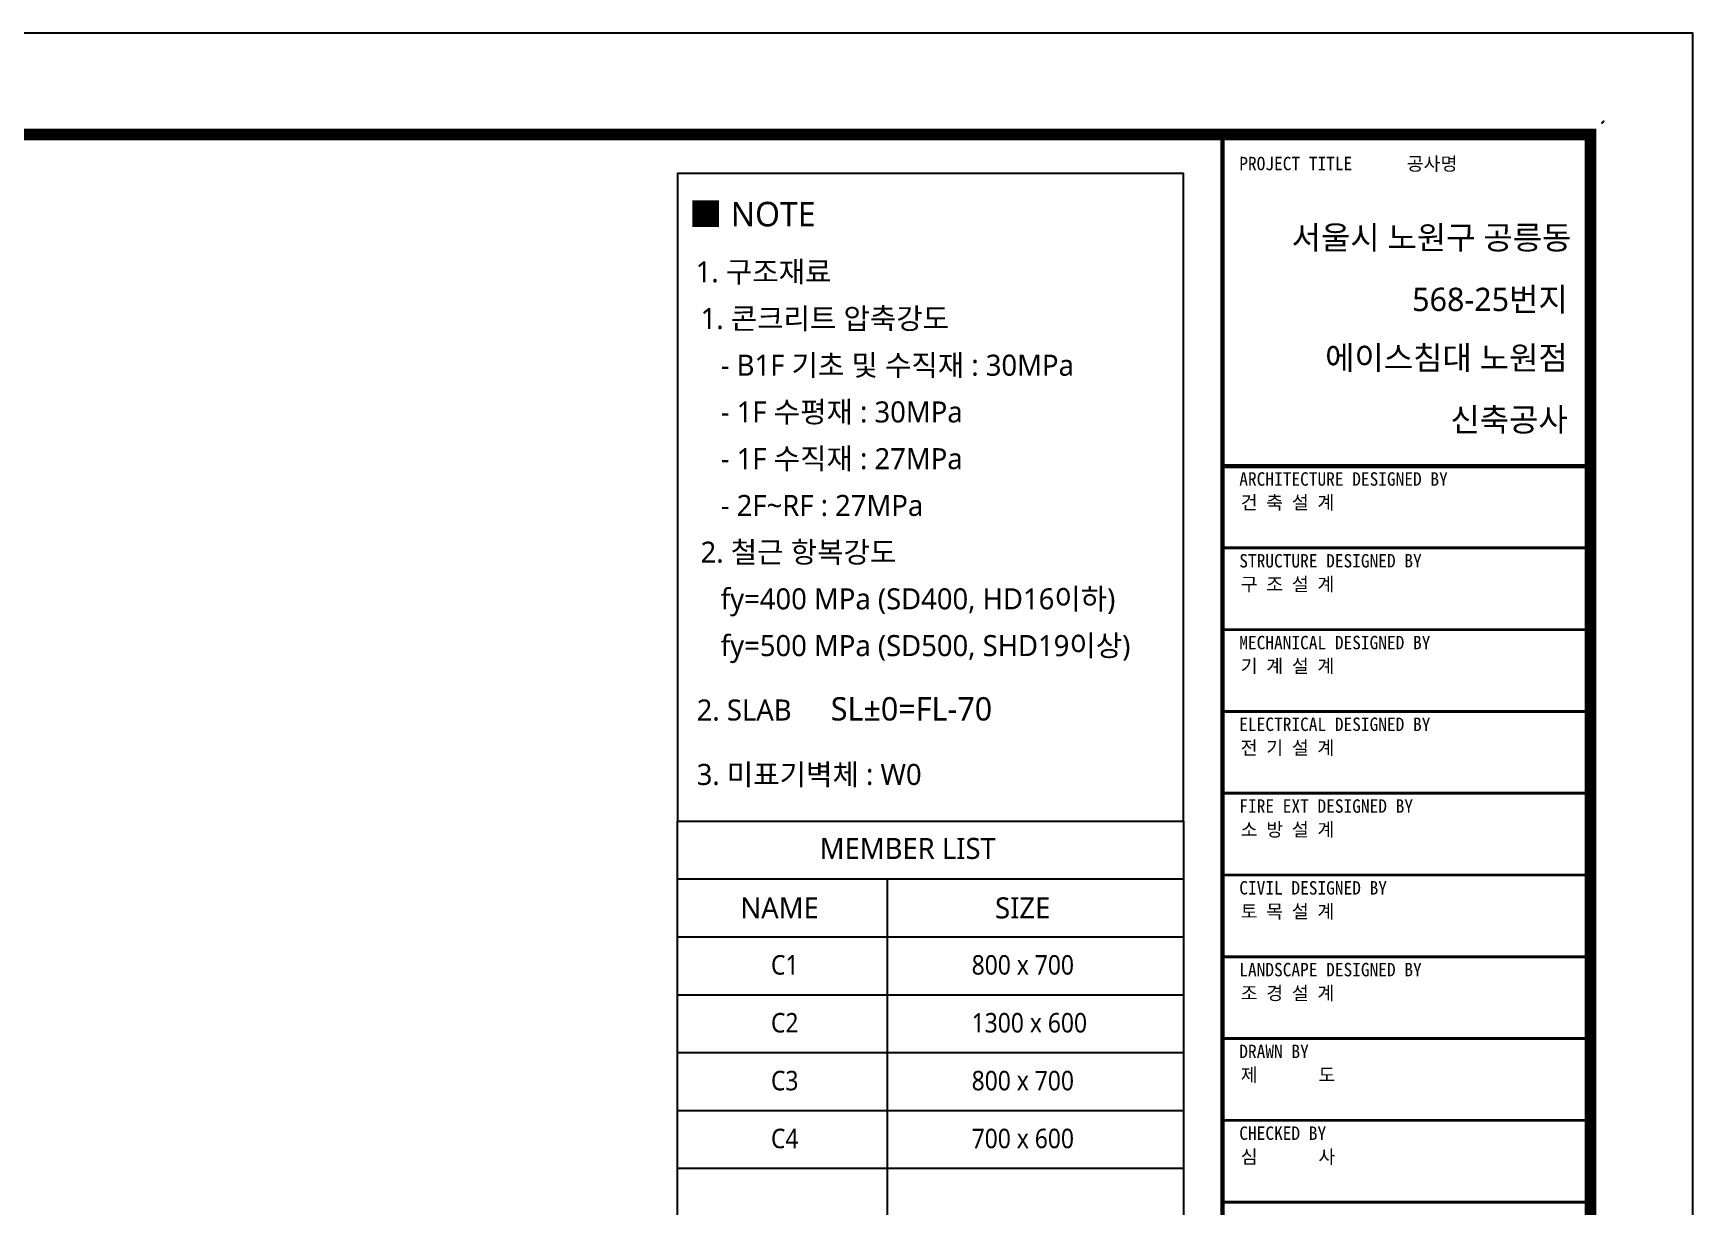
# Model space of a CAD drawing. Header units: millimetres. Extents: x 315000 to 378000, y 0 to 44550.
# Drawn here: x 356702 to 378000, y 29495 to 44550 of the extents above; entities that cross this region are included whole.
import ezdxf
from ezdxf.enums import TextEntityAlignment as Align

# ---------------------------------------------------------------- set-up
doc = ezdxf.new("R2010")
doc.units = ezdxf.units.MM
doc.header["$LTSCALE"] = 100
for name, color, linetype in [('A-TITLE', 2, 'Continuous'), ('FOR', 4, 'Continuous'), ('sdfsdf$0$TEXT', 3, 'Continuous'), ('SYM', 7, 'Continuous'), ('TEXT', 7, 'Continuous'), ('ZC301', 7, 'Continuous'), ('새로운 블럭$0$FOR', 4, 'Continuous')]:
    doc.layers.add(name, color=color, linetype=linetype)
doc.styles.add('돋음체', font='')
doc.styles.add('맑은 고딕', font='')
doc.styles.add('맑은고딕', font='')
doc.styles.add('새로운 블럭$0$돋음체', font='')
doc.styles.get('돋음체').set_extended_font_data('DotumChe')
doc.styles.get('맑은 고딕').set_extended_font_data('Malgun Gothic')
doc.styles.get('맑은고딕').set_extended_font_data('Malgun Gothic')
doc.styles.get('새로운 블럭$0$돋음체').set_extended_font_data('DotumChe')

# ---------------------------------------------------------------- blocks, each defined once
blk = doc.blocks.new('A$C0DB842BB')
for p in [(61838, 43400), (61852, 43414)]:
    blk.add_point(p)
at = {"layer": 'FOR', "color": 1}
blk.add_lwpolyline([(63000, 0), (63000, 44550), (0, 44550), (0, 0)], close=True, dxfattribs=at)
at = {"layer": 'FOR', "color": 7, "const_width": 150}
blk.add_lwpolyline([(61688, 43250), (2187, 43250), (2187, 1750), (61688, 1750)], close=True, dxfattribs=at)
at = {"layer": 'FOR', "color": 7}
for points, const_width in [([(56963, 1750), (56963, 43250)], 56.2), ([(56963, 38992), (61688, 38992)], 56.2), ([(56963, 37942), (61688, 37942)], 37.5), ([(56963, 36892), (61688, 36892)], 37.5), ([(56963, 35842), (61688, 35842)], 37.5), ([(56963, 34792), (61688, 34792)], 37.5), ([(56963, 33742), (61688, 33742)], 37.5), ([(56963, 32692), (61688, 32692)], 37.5), ([(56963, 31642), (61688, 31642)], 37.5), ([(56963, 30592), (61688, 30592)], 37.5), ([(56963, 29542), (61688, 29542)], 37.5)]:
    blk.add_lwpolyline(points, dxfattribs=dict(at, const_width=const_width))
for s, style, p in [('공사명', '돋음체', (59330, 42788)), ('건 축 설 계', '새로운 블럭$0$돋음체', (57198, 38439)), ('구 조 설 계', '새로운 블럭$0$돋음체', (57198, 37389)), ('기 계 설 계', '새로운 블럭$0$돋음체', (57198, 36339)), ('전 기 설 계', '새로운 블럭$0$돋음체', (57198, 35289)), ('소 방 설 계', '새로운 블럭$0$돋음체', (57198, 34239)), ('토 목 설 계', '새로운 블럭$0$돋음체', (57198, 33189)), ('조 경 설 계', '새로운 블럭$0$돋음체', (57198, 32139)), ('제       도', '새로운 블럭$0$돋음체', (57198, 31089)), ('심       사', '새로운 블럭$0$돋음체', (57198, 30039))]:
    blk.add_text(s, height=172.5, dxfattribs=dict(style=style)).set_placement(p)
at = {"layer": 'A-TITLE', "style": '맑은 고딕'}
for s, p in [('서울시 노원구 공릉동', (61443, 41686)), ('568-25번지', (61395, 40892)), ('에이스침대 노원점', (61395, 40142)), ('신축공사', (61395, 39348))]:
    blk.add_text(s, height=300, dxfattribs=at).set_placement(p, align=Align.BOTTOM_RIGHT)
at = {"layer": 'FOR', "color": 7, "linetype": 'Continuous', "style": '돋음체', "width": 1}
blk.add_text('PROJECT TITLE', height=172.5, dxfattribs=at).set_placement((57180, 42790))
at = {"layer": '새로운 블럭$0$FOR', "color": 7, "linetype": 'Continuous', "style": '새로운 블럭$0$돋음체', "width": 1}
for s, p in [('ARCHITECTURE DESIGNED BY', (57180, 38740)), ('STRUCTURE DESIGNED BY', (57180, 37690)), ('MECHANICAL DESIGNED BY', (57180, 36640)), ('ELECTRICAL DESIGNED BY', (57180, 35591)), ('FIRE EXT DESIGNED BY', (57180, 34541)), ('CIVIL DESIGNED BY', (57180, 33491)), ('LANDSCAPE DESIGNED BY', (57180, 32441)), ('DRAWN BY', (57180, 31391)), ('CHECKED BY', (57180, 30341))]:
    blk.add_text(s, height=172.5, dxfattribs=at).set_placement(p)

msp = doc.modelspace()

# ---------------------------------------------------------------- linework, layer by layer
for points in [[(364970.6, 34434.5), (371463.1, 34434.5), (371463.1, 42749.5), (364970.6, 42749.5)], [(364970.6, 34434.5), (371463.1, 34434.5), (371463.1, 14374.5), (364970.6, 14374.5)]]:
    msp.add_lwpolyline(points, close=True)
at = {"layer": 'SYM', "ltscale": 10}
for p, q in [((364970.6, 34434.5), (371463.1, 34434.5)), ((364970.6, 33691.5), (371463.1, 33691.5)), ((364970.6, 33691.5), (371463.1, 33691.5)), ((367663.4, 33691.5), (367663.4, 14374.5)), ((364970.6, 32948.6), (371463.1, 32948.6)), ((364970.6, 32205.6), (371463.1, 32205.6)), ((364970.6, 31462.6), (371463.1, 31462.6)), ((364970.6, 30719.7), (371463.1, 30719.7)), ((364970.6, 29976.7), (371463.1, 29976.7))]:
    msp.add_line(p, q, dxfattribs=at)

# ---------------------------------------------------------------- block references
at = {"layer": 'ZC301'}
msp.add_blockref('A$C0DB842BB', (315000, 0), dxfattribs=at)

# ---------------------------------------------------------------- texts
at = {"layer": 'sdfsdf$0$TEXT', "ltscale": 0.7, "style": '맑은고딕'}
msp.add_text('SL%%P0=FL-70', height=300, dxfattribs=at).set_placement((367973.2, 35725.3), align=Align.CENTER)
at = {"layer": 'TEXT', "ltscale": 0.7, "style": '맑은고딕'}
msp.add_text('■ NOTE', height=315, dxfattribs=at).set_placement((365117.6, 42069.3))
for s, p in [('1. 구조재료', (365204.2, 41487.3)), ('  1. 콘크리트 압축강도', (365084.2, 40887.3)), ('- B1F 기초 및 수직재 : 30MPa', (365525.5, 40287.3)), ('- 1F 수평재 : 30MPa', (365525.5, 39687.3)), ('- 1F 수직재 : 27MPa', (365525.5, 39087.3)), ('- 2F~RF : 27MPa', (365525.5, 38487.3)), ('  2. 철근 항복강도', (365084.2, 37887.3)), ('fy=400 MPa (SD400, HD16이하)', (365525.5, 37287.3)), ('fy=500 MPa (SD500, SHD19이상)', (365525.5, 36687.3)), ('2. SLAB', (365217.3, 35860.3)), ('3. 미표기벽체 : W0', (365217.3, 35033.2)), (' MEMBER LIST', (366703.8, 34083.1)), ('NAME', (365777.4, 33320))]:
    msp.add_text(s, height=270, dxfattribs=at).set_placement(p, align=Align.MIDDLE_LEFT)
msp.add_text('SIZE', height=270, dxfattribs=at).set_placement((369400.8, 33320), align=Align.MIDDLE_CENTER)
at = {"layer": 'TEXT', "color": 0, "style": '맑은고딕', "width": 0.9}
for s, p in [('C1', (366346.6, 32588.2)), ('C2', (366346.6, 31845.2)), ('C3', (366346.6, 31102.3)), ('C4', (366346.6, 30359.3))]:
    msp.add_text(s, height=250, dxfattribs=at).set_placement(p, align=Align.MIDDLE_CENTER)
for s, p in [('800 x 700', (368745.5, 32588.2)), ('1300 x 600', (368745.5, 31845.2)), ('800 x 700', (368745.5, 31102.3)), ('700 x 600', (368745.5, 30359.3))]:
    msp.add_text(s, height=250, dxfattribs=at).set_placement(p, align=Align.MIDDLE_LEFT)

doc.saveas('drawing.dxf')
